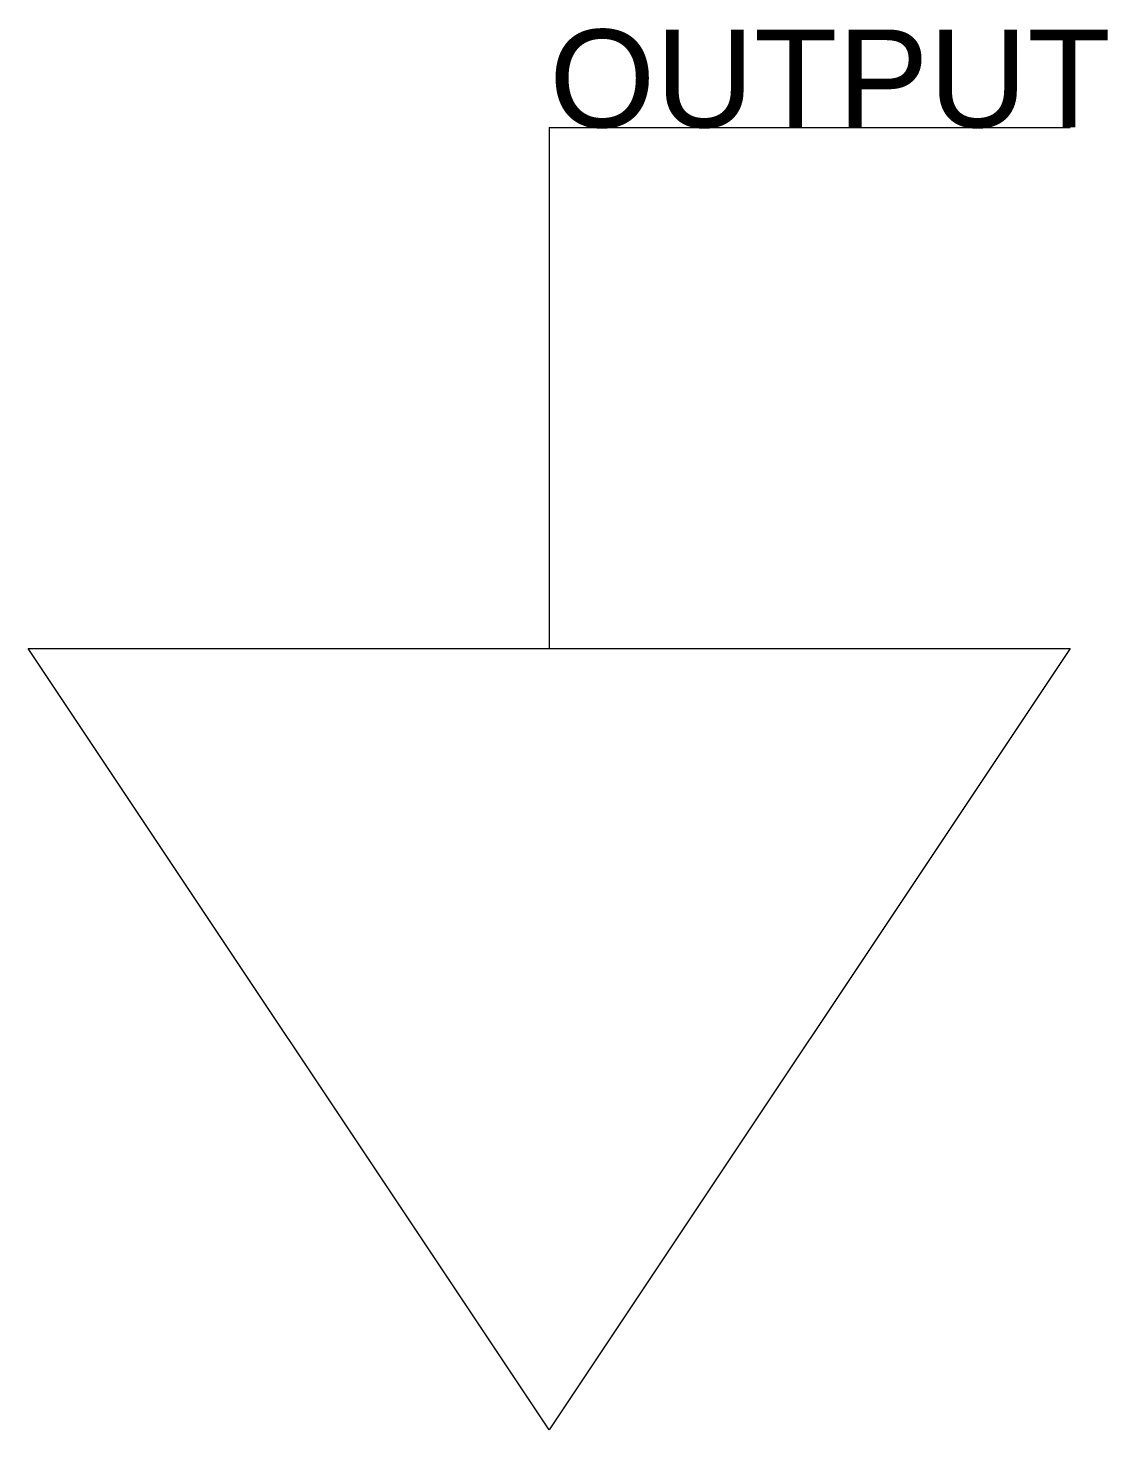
# Model space of a CAD drawing. Header units: millimetres. Extents: x -40 to 43, y -100 to 8.
import ezdxf

# ---------------------------------------------------------------- set-up
doc = ezdxf.new("R2010")
doc.units = ezdxf.units.MM
doc.styles.get("Standard").update_dxf_attribs({"font": 'arial.ttf'})

msp = doc.modelspace()

# ---------------------------------------------------------------- linework, layer by layer
for p, q in [((0, 0), (0, -40)), ((0, 0), (40, 0)), ((0, -100), (-40, -40)), ((-40, -40), (0, -40)), ((0, -40), (20, -40)), ((40, -40), (0, -100)), ((20, -40), (40, -40))]:
    msp.add_line(p, q)

# ---------------------------------------------------------------- texts
at = {"flags": 2}
msp.add_attdef('OUTPUT', (0, 0), '0', height=7.51, dxfattribs=at)

doc.saveas('drawing.dxf')
